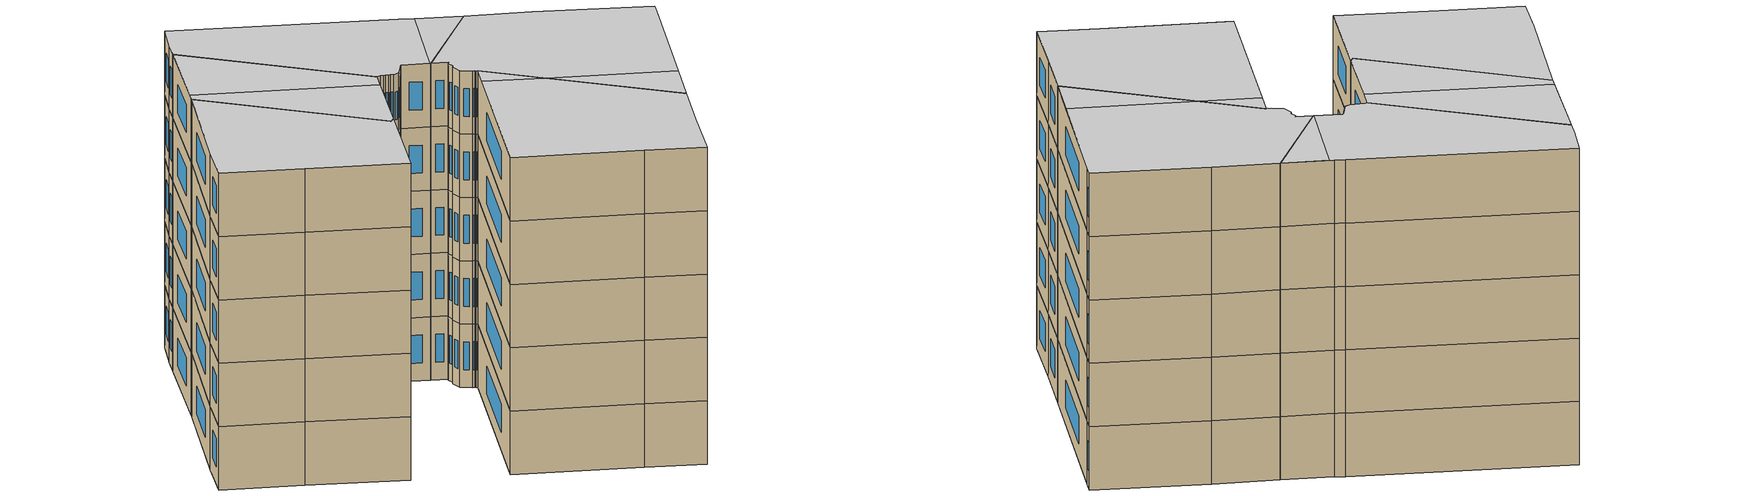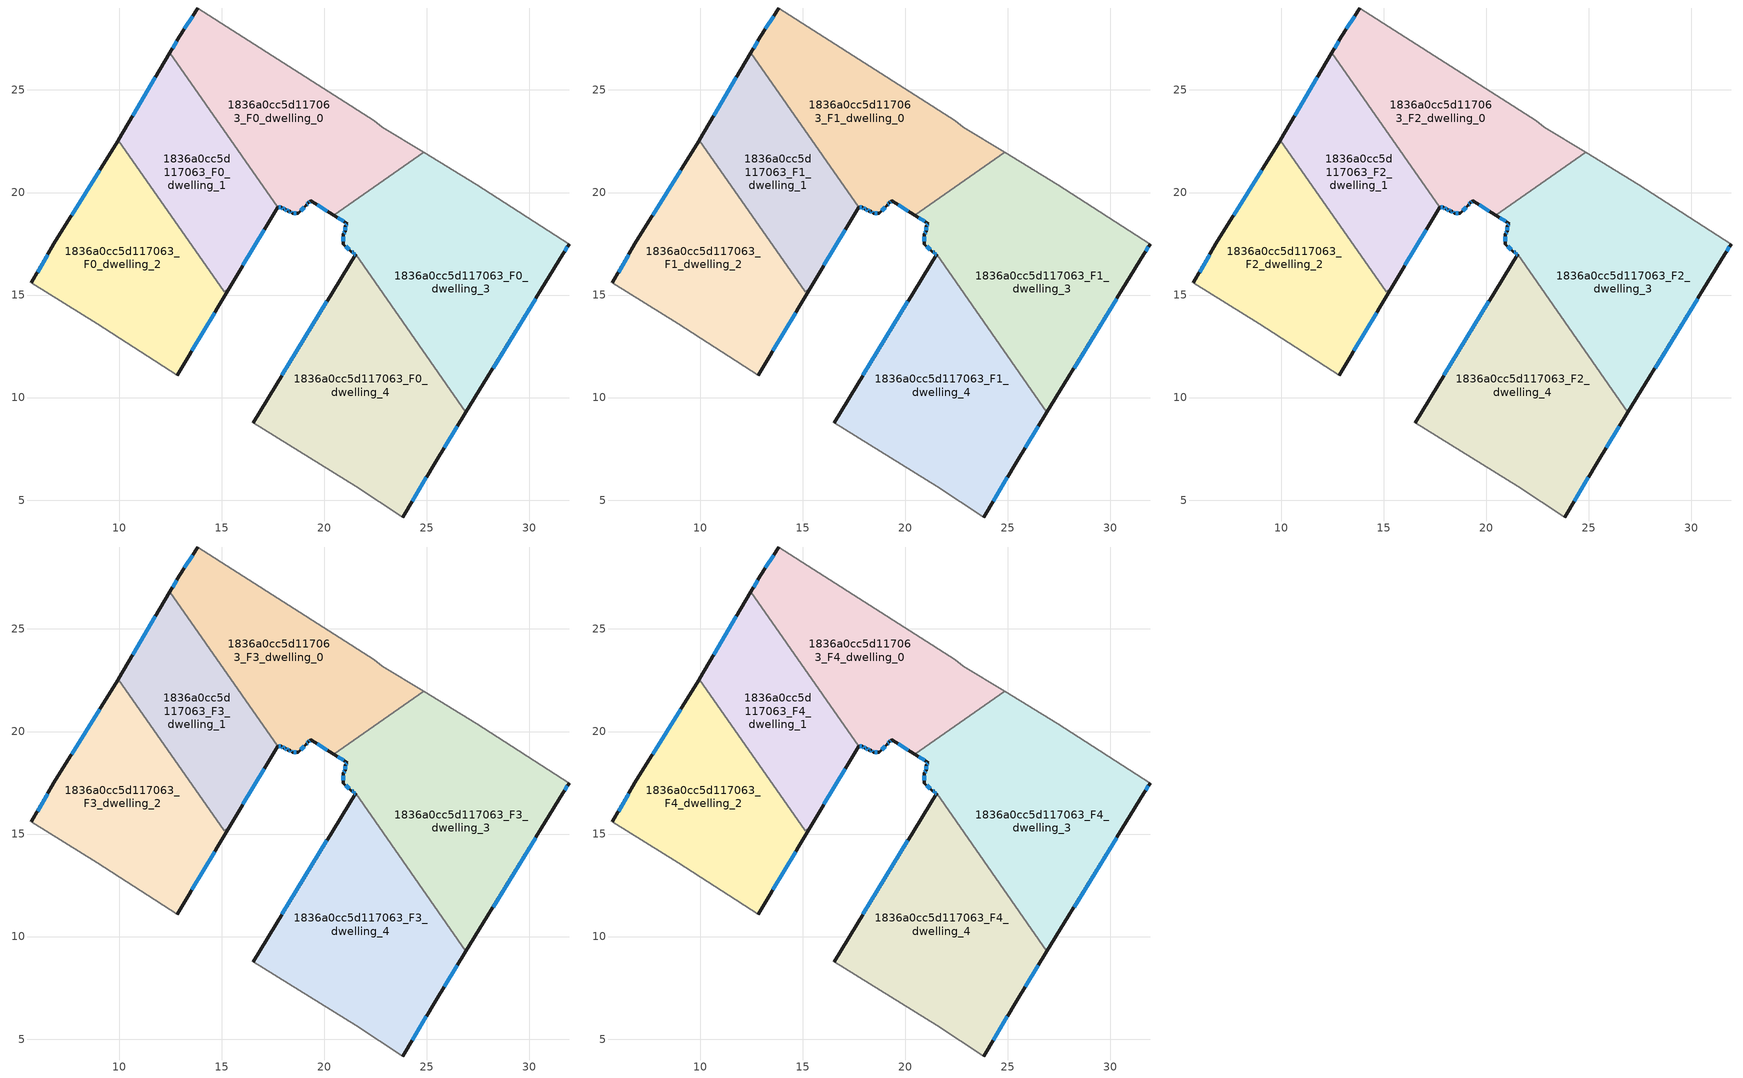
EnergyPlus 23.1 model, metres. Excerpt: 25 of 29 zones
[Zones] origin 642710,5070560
1836a0cc5d117063_F0_dwelling_0
 floor ground (EU_floor_Construction): 22.44,23.49 22.84,23.19 24.86,21.96 20.47,18.89 19.33,19.59 19.23,19.49 19.13,19.39 18.73,18.99 18.43,18.99 18.33,19.09 18.23,19.09 18.13,19.19 18.03,19.19 17.93,19.29 17.73,19.29 12.48,26.83 12.93,27.6 13.83,29 z0
 wall outside (EU_wall_Construction): 17.73,19.29 17.93,19.29 18.03,19.19 18.13,19.19 18.23,19.09 18.33,19.09 18.43,18.99 18.73,18.99 19.13,19.39 19.23,19.49 19.33,19.59 20.47,18.89 / 13.83,29 12.93,27.6 12.48,26.83 z0:3
 wall to 1836a0cc5d117063_F0_dwelling_1 (EU_wall_Construction): 12.48,26.83 17.73,19.29 z0:3
 wall adiabatic (EU_wall_Construction): 24.86,21.96 22.84,23.19 22.44,23.49 13.83,29 z0:3
 wall to 1836a0cc5d117063_F0_dwelling_3 (EU_wall_Construction): 20.47,18.89 24.86,21.96 z0:3
 window (EU_Window_Construction): 18.52,18.99 18.65,18.99 / 18.36,19.06 18.41,19.02 / 18.26,19.09 18.31,19.09 / 18.16,19.16 18.2,19.12 / 18.06,19.19 18.1,19.19 / 17.96,19.26 18,19.22 / 17.79,19.29 17.88,19.29 / 12.8,27.38 12.61,27.04 / 13.58,28.61 13.18,27.99 / 19.65,19.39 20.15,19.09 / 19.26,19.52 19.31,19.56 / 19.16,19.42 19.21,19.46 / 18.85,19.1 19.02,19.28 z0.84:2.16
1836a0cc5d117063_F0_dwelling_1
 floor ground (EU_floor_Construction): 12.48,26.83 17.73,19.29 15.37,15.33 15.12,15.16 9.97,22.56 z0
 wall outside (EU_wall_Construction): 12.48,26.83 9.97,22.56 / 15.37,15.33 17.73,19.29 z0:3
 wall to 1836a0cc5d117063_F0_dwelling_2 (EU_wall_Construction): 9.97,22.56 15.12,15.16 15.37,15.33 z0:3
 window (EU_Window_Construction): 11.77,25.63 10.67,23.75 / 16.03,16.44 17.07,18.18 z0.84:2.16
1836a0cc5d117063_F0_dwelling_2
 floor ground (EU_floor_Construction): 9.97,22.56 15.12,15.16 15.37,15.33 12.83,11.08 8.93,13.59 5.72,15.59 6.82,17.49 9.93,22.49 z0
 wall outside (EU_wall_Construction): 9.97,22.56 9.93,22.49 6.82,17.49 5.72,15.59 / 12.83,11.08 15.37,15.33 z0:3
 wall adiabatic (EU_wall_Construction): 5.72,15.59 8.93,13.59 12.83,11.08 z0:3
 window (EU_Window_Construction): 13.54,12.28 14.66,14.14 / 6.52,16.96 6.03,16.12 / 9.06,21.09 7.69,18.89 z0.84:2.16
1836a0cc5d117063_F0_dwelling_3
 floor ground (EU_floor_Construction): 31.94,17.48 31.64,16.98 26.91,9.28 21.54,16.99 21.44,16.99 21.44,17.09 21.33,17.09 20.94,17.49 20.94,17.99 21.04,18.09 21.04,18.39 21.14,18.49 20.47,18.89 24.86,21.96 27.44,20.39 z0
 wall outside (EU_wall_Construction): 20.47,18.89 21.14,18.49 21.04,18.39 21.04,18.09 20.94,17.99 20.94,17.49 21.33,17.09 21.44,17.09 21.44,16.99 21.54,16.99 / 26.91,9.28 31.64,16.98 31.94,17.48 z0:3
 wall adiabatic (EU_wall_Construction): 31.94,17.48 27.44,20.39 24.86,21.96 z0:3
 wall to 1836a0cc5d117063_F0_dwelling_4 (EU_wall_Construction): 21.54,16.99 26.91,9.28 z0:3
 window (EU_Window_Construction): 20.94,17.85 20.94,17.63 / 21.01,18.06 20.96,18.02 / 21.04,18.3 21.04,18.17 / 21.11,18.46 21.06,18.42 / 20.66,18.78 20.95,18.6 / 31.73,17.12 31.86,17.34 / 28.24,11.44 30.32,14.83 / 21.46,16.99 21.51,16.99 / 21.44,17.06 21.44,17.02 / 21.36,17.09 21.41,17.09 / 21.05,17.37 21.22,17.2 z0.84:2.16
1836a0cc5d117063_F0_dwelling_4
 floor ground (EU_floor_Construction): 21.54,16.99 26.91,9.28 25.44,6.88 23.83,4.18 21.53,5.68 16.53,8.78 z0
 wall outside (EU_wall_Construction): 21.54,16.99 16.53,8.78 / 23.83,4.18 25.44,6.88 26.91,9.28 z0:3
 wall adiabatic (EU_wall_Construction): 16.53,8.78 21.53,5.68 23.83,4.18 z0:3
 window (EU_Window_Construction): 20.13,14.69 17.93,11.08 / 25.85,7.55 26.5,8.61 / 24.28,4.93 24.99,6.12 z0.84:2.16
1836a0cc5d117063_F1_dwelling_0
 floor to 1836a0cc5d117063_F0_dwelling_0 (EU_floor_Construction): 22.44,23.49 22.84,23.19 24.86,21.96 20.47,18.89 19.33,19.59 19.23,19.49 19.13,19.39 18.73,18.99 18.43,18.99 18.33,19.09 18.23,19.09 18.13,19.19 18.03,19.19 17.93,19.29 17.73,19.29 12.48,26.83 12.93,27.6 13.83,29 z3
 wall outside (EU_wall_Construction): 17.73,19.29 17.93,19.29 18.03,19.19 18.13,19.19 18.23,19.09 18.33,19.09 18.43,18.99 18.73,18.99 19.13,19.39 19.23,19.49 19.33,19.59 20.47,18.89 / 13.83,29 12.93,27.6 12.48,26.83 z3:6
 wall to 1836a0cc5d117063_F1_dwelling_1 (EU_wall_Construction): 12.48,26.83 17.73,19.29 z3:6
 wall adiabatic (EU_wall_Construction): 24.86,21.96 22.84,23.19 22.44,23.49 13.83,29 z3:6
 wall to 1836a0cc5d117063_F1_dwelling_3 (EU_wall_Construction): 20.47,18.89 24.86,21.96 z3:6
 window (EU_Window_Construction): 18.52,18.99 18.65,18.99 / 18.36,19.06 18.41,19.02 / 18.26,19.09 18.31,19.09 / 18.16,19.16 18.2,19.12 / 18.06,19.19 18.1,19.19 / 17.96,19.26 18,19.22 / 17.79,19.29 17.88,19.29 / 12.8,27.38 12.61,27.04 / 13.58,28.61 13.18,27.99 / 19.65,19.39 20.15,19.09 / 19.26,19.52 19.31,19.56 / 19.16,19.42 19.21,19.46 / 18.85,19.1 19.02,19.28 z3.84:5.16
1836a0cc5d117063_F1_dwelling_1
 floor to 1836a0cc5d117063_F0_dwelling_1 (EU_floor_Construction): 12.48,26.83 17.73,19.29 15.37,15.33 15.12,15.16 9.97,22.56 z3
 wall outside (EU_wall_Construction): 12.48,26.83 9.97,22.56 / 15.37,15.33 17.73,19.29 z3:6
 wall to 1836a0cc5d117063_F1_dwelling_2 (EU_wall_Construction): 9.97,22.56 15.12,15.16 15.37,15.33 z3:6
 window (EU_Window_Construction): 11.77,25.63 10.67,23.75 / 16.03,16.44 17.07,18.18 z3.84:5.16
1836a0cc5d117063_F1_dwelling_2
 floor to 1836a0cc5d117063_F0_dwelling_2 (EU_floor_Construction): 9.97,22.56 15.12,15.16 15.37,15.33 12.83,11.08 8.93,13.59 5.72,15.59 6.82,17.49 9.93,22.49 z3
 wall outside (EU_wall_Construction): 9.97,22.56 9.93,22.49 6.82,17.49 5.72,15.59 / 12.83,11.08 15.37,15.33 z3:6
 wall adiabatic (EU_wall_Construction): 5.72,15.59 8.93,13.59 12.83,11.08 z3:6
 window (EU_Window_Construction): 13.54,12.28 14.66,14.14 / 6.52,16.96 6.03,16.12 / 9.06,21.09 7.69,18.89 z3.84:5.16
1836a0cc5d117063_F1_dwelling_3
 floor to 1836a0cc5d117063_F0_dwelling_3 (EU_floor_Construction): 31.94,17.48 31.64,16.98 26.91,9.28 21.54,16.99 21.44,16.99 21.44,17.09 21.33,17.09 20.94,17.49 20.94,17.99 21.04,18.09 21.04,18.39 21.14,18.49 20.47,18.89 24.86,21.96 27.44,20.39 z3
 wall outside (EU_wall_Construction): 20.47,18.89 21.14,18.49 21.04,18.39 21.04,18.09 20.94,17.99 20.94,17.49 21.33,17.09 21.44,17.09 21.44,16.99 21.54,16.99 / 26.91,9.28 31.64,16.98 31.94,17.48 z3:6
 wall adiabatic (EU_wall_Construction): 31.94,17.48 27.44,20.39 24.86,21.96 z3:6
 wall to 1836a0cc5d117063_F1_dwelling_4 (EU_wall_Construction): 21.54,16.99 26.91,9.28 z3:6
 window (EU_Window_Construction): 20.94,17.85 20.94,17.63 / 21.01,18.06 20.96,18.02 / 21.04,18.3 21.04,18.17 / 21.11,18.46 21.06,18.42 / 20.66,18.78 20.95,18.6 / 31.73,17.12 31.86,17.34 / 28.24,11.44 30.32,14.83 / 21.46,16.99 21.51,16.99 / 21.44,17.06 21.44,17.02 / 21.36,17.09 21.41,17.09 / 21.05,17.37 21.22,17.2 z3.84:5.16
1836a0cc5d117063_F1_dwelling_4
 floor to 1836a0cc5d117063_F0_dwelling_4 (EU_floor_Construction): 21.54,16.99 26.91,9.28 25.44,6.88 23.83,4.18 21.53,5.68 16.53,8.78 z3
 wall outside (EU_wall_Construction): 21.54,16.99 16.53,8.78 / 23.83,4.18 25.44,6.88 26.91,9.28 z3:6
 wall adiabatic (EU_wall_Construction): 16.53,8.78 21.53,5.68 23.83,4.18 z3:6
 window (EU_Window_Construction): 20.13,14.69 17.93,11.08 / 25.85,7.55 26.5,8.61 / 24.28,4.93 24.99,6.12 z3.84:5.16
1836a0cc5d117063_F2_dwelling_0
 floor to 1836a0cc5d117063_F1_dwelling_0 (EU_floor_Construction): 22.44,23.49 22.84,23.19 24.86,21.96 20.47,18.89 19.33,19.59 19.23,19.49 19.13,19.39 18.73,18.99 18.43,18.99 18.33,19.09 18.23,19.09 18.13,19.19 18.03,19.19 17.93,19.29 17.73,19.29 12.48,26.83 12.93,27.6 13.83,29 z6
 wall outside (EU_wall_Construction): 17.73,19.29 17.93,19.29 18.03,19.19 18.13,19.19 18.23,19.09 18.33,19.09 18.43,18.99 18.73,18.99 19.13,19.39 19.23,19.49 19.33,19.59 20.47,18.89 / 13.83,29 12.93,27.6 12.48,26.83 z6:9
 wall to 1836a0cc5d117063_F2_dwelling_1 (EU_wall_Construction): 12.48,26.83 17.73,19.29 z6:9
 wall adiabatic (EU_wall_Construction): 24.86,21.96 22.84,23.19 22.44,23.49 13.83,29 z6:9
 wall to 1836a0cc5d117063_F2_dwelling_3 (EU_wall_Construction): 20.47,18.89 24.86,21.96 z6:9
 window (EU_Window_Construction): 18.52,18.99 18.65,18.99 / 18.36,19.06 18.41,19.02 / 18.26,19.09 18.31,19.09 / 18.16,19.16 18.2,19.12 / 18.06,19.19 18.1,19.19 / 17.96,19.26 18,19.22 / 17.79,19.29 17.88,19.29 / 12.8,27.38 12.61,27.04 / 13.58,28.61 13.18,27.99 / 19.65,19.39 20.15,19.09 / 19.26,19.52 19.31,19.56 / 19.16,19.42 19.21,19.46 / 18.85,19.1 19.02,19.28 z6.84:8.16
1836a0cc5d117063_F2_dwelling_1
 floor to 1836a0cc5d117063_F1_dwelling_1 (EU_floor_Construction): 12.48,26.83 17.73,19.29 15.37,15.33 15.12,15.16 9.97,22.56 z6
 wall outside (EU_wall_Construction): 12.48,26.83 9.97,22.56 / 15.37,15.33 17.73,19.29 z6:9
 wall to 1836a0cc5d117063_F2_dwelling_2 (EU_wall_Construction): 9.97,22.56 15.12,15.16 15.37,15.33 z6:9
 window (EU_Window_Construction): 11.77,25.63 10.67,23.75 / 16.03,16.44 17.07,18.18 z6.84:8.16
1836a0cc5d117063_F2_dwelling_2
 floor to 1836a0cc5d117063_F1_dwelling_2 (EU_floor_Construction): 9.97,22.56 15.12,15.16 15.37,15.33 12.83,11.08 8.93,13.59 5.72,15.59 6.82,17.49 9.93,22.49 z6
 wall outside (EU_wall_Construction): 9.97,22.56 9.93,22.49 6.82,17.49 5.72,15.59 / 12.83,11.08 15.37,15.33 z6:9
 wall adiabatic (EU_wall_Construction): 5.72,15.59 8.93,13.59 12.83,11.08 z6:9
 window (EU_Window_Construction): 13.54,12.28 14.66,14.14 / 6.52,16.96 6.03,16.12 / 9.06,21.09 7.69,18.89 z6.84:8.16
1836a0cc5d117063_F2_dwelling_3
 floor to 1836a0cc5d117063_F1_dwelling_3 (EU_floor_Construction): 31.94,17.48 31.64,16.98 26.91,9.28 21.54,16.99 21.44,16.99 21.44,17.09 21.33,17.09 20.94,17.49 20.94,17.99 21.04,18.09 21.04,18.39 21.14,18.49 20.47,18.89 24.86,21.96 27.44,20.39 z6
 wall outside (EU_wall_Construction): 20.47,18.89 21.14,18.49 21.04,18.39 21.04,18.09 20.94,17.99 20.94,17.49 21.33,17.09 21.44,17.09 21.44,16.99 21.54,16.99 / 26.91,9.28 31.64,16.98 31.94,17.48 z6:9
 wall adiabatic (EU_wall_Construction): 31.94,17.48 27.44,20.39 24.86,21.96 z6:9
 wall to 1836a0cc5d117063_F2_dwelling_4 (EU_wall_Construction): 21.54,16.99 26.91,9.28 z6:9
 window (EU_Window_Construction): 20.94,17.85 20.94,17.63 / 21.01,18.06 20.96,18.02 / 21.04,18.3 21.04,18.17 / 21.11,18.46 21.06,18.42 / 20.66,18.78 20.95,18.6 / 31.73,17.12 31.86,17.34 / 28.24,11.44 30.32,14.83 / 21.46,16.99 21.51,16.99 / 21.44,17.06 21.44,17.02 / 21.36,17.09 21.41,17.09 / 21.05,17.37 21.22,17.2 z6.84:8.16
1836a0cc5d117063_F2_dwelling_4
 floor to 1836a0cc5d117063_F1_dwelling_4 (EU_floor_Construction): 21.54,16.99 26.91,9.28 25.44,6.88 23.83,4.18 21.53,5.68 16.53,8.78 z6
 wall outside (EU_wall_Construction): 21.54,16.99 16.53,8.78 / 23.83,4.18 25.44,6.88 26.91,9.28 z6:9
 wall adiabatic (EU_wall_Construction): 16.53,8.78 21.53,5.68 23.83,4.18 z6:9
 window (EU_Window_Construction): 20.13,14.69 17.93,11.08 / 25.85,7.55 26.5,8.61 / 24.28,4.93 24.99,6.12 z6.84:8.16
1836a0cc5d117063_F3_dwelling_0
 floor to 1836a0cc5d117063_F2_dwelling_0 (EU_floor_Construction): 22.44,23.49 22.84,23.19 24.86,21.96 20.47,18.89 19.33,19.59 19.23,19.49 19.13,19.39 18.73,18.99 18.43,18.99 18.33,19.09 18.23,19.09 18.13,19.19 18.03,19.19 17.93,19.29 17.73,19.29 12.48,26.83 12.93,27.6 13.83,29 z9
 wall outside (EU_wall_Construction): 17.73,19.29 17.93,19.29 18.03,19.19 18.13,19.19 18.23,19.09 18.33,19.09 18.43,18.99 18.73,18.99 19.13,19.39 19.23,19.49 19.33,19.59 20.47,18.89 / 13.83,29 12.93,27.6 12.48,26.83 z9:12
 wall to 1836a0cc5d117063_F3_dwelling_1 (EU_wall_Construction): 12.48,26.83 17.73,19.29 z9:12
 wall adiabatic (EU_wall_Construction): 24.86,21.96 22.84,23.19 22.44,23.49 13.83,29 z9:12
 wall to 1836a0cc5d117063_F3_dwelling_3 (EU_wall_Construction): 20.47,18.89 24.86,21.96 z9:12
 window (EU_Window_Construction): 18.52,18.99 18.65,18.99 / 18.36,19.06 18.41,19.02 / 18.26,19.09 18.31,19.09 / 18.16,19.16 18.2,19.12 / 18.06,19.19 18.1,19.19 / 17.96,19.26 18,19.22 / 17.79,19.29 17.88,19.29 / 12.8,27.38 12.61,27.04 / 13.58,28.61 13.18,27.99 / 19.65,19.39 20.15,19.09 / 19.26,19.52 19.31,19.56 / 19.16,19.42 19.21,19.46 / 18.85,19.1 19.02,19.28 z9.84:11.16
1836a0cc5d117063_F3_dwelling_1
 floor to 1836a0cc5d117063_F2_dwelling_1 (EU_floor_Construction): 12.48,26.83 17.73,19.29 15.37,15.33 15.12,15.16 9.97,22.56 z9
 wall outside (EU_wall_Construction): 12.48,26.83 9.97,22.56 / 15.37,15.33 17.73,19.29 z9:12
 wall to 1836a0cc5d117063_F3_dwelling_2 (EU_wall_Construction): 9.97,22.56 15.12,15.16 15.37,15.33 z9:12
 window (EU_Window_Construction): 11.77,25.63 10.67,23.75 / 16.03,16.44 17.07,18.18 z9.84:11.16
1836a0cc5d117063_F3_dwelling_2
 floor to 1836a0cc5d117063_F2_dwelling_2 (EU_floor_Construction): 9.97,22.56 15.12,15.16 15.37,15.33 12.83,11.08 8.93,13.59 5.72,15.59 6.82,17.49 9.93,22.49 z9
 wall outside (EU_wall_Construction): 9.97,22.56 9.93,22.49 6.82,17.49 5.72,15.59 / 12.83,11.08 15.37,15.33 z9:12
 wall adiabatic (EU_wall_Construction): 5.72,15.59 8.93,13.59 12.83,11.08 z9:12
 window (EU_Window_Construction): 13.54,12.28 14.66,14.14 / 6.52,16.96 6.03,16.12 / 9.06,21.09 7.69,18.89 z9.84:11.16
1836a0cc5d117063_F3_dwelling_3
 floor to 1836a0cc5d117063_F2_dwelling_3 (EU_floor_Construction): 31.94,17.48 31.64,16.98 26.91,9.28 21.54,16.99 21.44,16.99 21.44,17.09 21.33,17.09 20.94,17.49 20.94,17.99 21.04,18.09 21.04,18.39 21.14,18.49 20.47,18.89 24.86,21.96 27.44,20.39 z9
 wall outside (EU_wall_Construction): 20.47,18.89 21.14,18.49 21.04,18.39 21.04,18.09 20.94,17.99 20.94,17.49 21.33,17.09 21.44,17.09 21.44,16.99 21.54,16.99 / 26.91,9.28 31.64,16.98 31.94,17.48 z9:12
 wall adiabatic (EU_wall_Construction): 31.94,17.48 27.44,20.39 24.86,21.96 z9:12
 wall to 1836a0cc5d117063_F3_dwelling_4 (EU_wall_Construction): 21.54,16.99 26.91,9.28 z9:12
 window (EU_Window_Construction): 20.94,17.85 20.94,17.63 / 21.01,18.06 20.96,18.02 / 21.04,18.3 21.04,18.17 / 21.11,18.46 21.06,18.42 / 20.66,18.78 20.95,18.6 / 31.73,17.12 31.86,17.34 / 28.24,11.44 30.32,14.83 / 21.46,16.99 21.51,16.99 / 21.44,17.06 21.44,17.02 / 21.36,17.09 21.41,17.09 / 21.05,17.37 21.22,17.2 z9.84:11.16
1836a0cc5d117063_F3_dwelling_4
 floor to 1836a0cc5d117063_F2_dwelling_4 (EU_floor_Construction): 21.54,16.99 26.91,9.28 25.44,6.88 23.83,4.18 21.53,5.68 16.53,8.78 z9
 wall outside (EU_wall_Construction): 21.54,16.99 16.53,8.78 / 23.83,4.18 25.44,6.88 26.91,9.28 z9:12
 wall adiabatic (EU_wall_Construction): 16.53,8.78 21.53,5.68 23.83,4.18 z9:12
 window (EU_Window_Construction): 20.13,14.69 17.93,11.08 / 25.85,7.55 26.5,8.61 / 24.28,4.93 24.99,6.12 z9.84:11.16
1836a0cc5d117063_F4_dwelling_0
 floor to 1836a0cc5d117063_F3_dwelling_0 (EU_floor_Construction): 22.44,23.49 22.84,23.19 24.86,21.96 20.47,18.89 19.33,19.59 19.23,19.49 19.13,19.39 18.73,18.99 18.43,18.99 18.33,19.09 18.23,19.09 18.13,19.19 18.03,19.19 17.93,19.29 17.73,19.29 12.48,26.83 12.93,27.6 13.83,29 z12
 wall outside (EU_wall_Construction): 17.73,19.29 17.93,19.29 18.03,19.19 18.13,19.19 18.23,19.09 18.33,19.09 18.43,18.99 18.73,18.99 19.13,19.39 19.23,19.49 19.33,19.59 20.47,18.89 / 13.83,29 12.93,27.6 12.48,26.83 z12:15
 wall to 1836a0cc5d117063_F4_dwelling_1 (EU_wall_Construction): 12.48,26.83 17.73,19.29 z12:15
 wall adiabatic (EU_wall_Construction): 24.86,21.96 22.84,23.19 22.44,23.49 13.83,29 z12:15
 wall to 1836a0cc5d117063_F4_dwelling_3 (EU_wall_Construction): 20.47,18.89 24.86,21.96 z12:15
 window (EU_Window_Construction): 18.52,18.99 18.65,18.99 / 18.36,19.06 18.41,19.02 / 18.26,19.09 18.31,19.09 / 18.16,19.16 18.2,19.12 / 18.06,19.19 18.1,19.19 / 17.96,19.26 18,19.22 / 17.79,19.29 17.88,19.29 / 12.8,27.38 12.61,27.04 / 13.58,28.61 13.18,27.99 / 19.65,19.39 20.15,19.09 / 19.26,19.52 19.31,19.56 / 19.16,19.42 19.21,19.46 / 18.85,19.1 19.02,19.28 z12.84:14.16
 ceiling to 1836a0cc5d117063_F5_dwelling_0 (EU_floor_Construction): 20.42,18.93 23.02,23.08 22.84,23.19 22.44,23.49 13.83,29 12.93,27.6 12.48,26.83 17.73,19.29 17.93,19.29 18.03,19.19 18.13,19.19 18.23,19.09 18.33,19.09 18.43,18.99 18.73,18.99 19.13,19.39 19.23,19.49 19.33,19.59 z15
 ceiling to 1836a0cc5d117063_F5_dwelling_2 (EU_floor_Construction): 24.86,21.96 23.02,23.08 20.42,18.93 20.47,18.89 z15
1836a0cc5d117063_F4_dwelling_1
 floor to 1836a0cc5d117063_F3_dwelling_1 (EU_floor_Construction): 12.48,26.83 17.73,19.29 15.37,15.33 15.12,15.16 9.97,22.56 z12
 wall outside (EU_wall_Construction): 12.48,26.83 9.97,22.56 / 15.37,15.33 17.73,19.29 z12:15
 wall to 1836a0cc5d117063_F4_dwelling_2 (EU_wall_Construction): 9.97,22.56 15.12,15.16 15.37,15.33 z12:15
 window (EU_Window_Construction): 11.77,25.63 10.67,23.75 / 16.03,16.44 17.07,18.18 z12.84:14.16
 ceiling to 1836a0cc5d117063_F5_dwelling_0 (EU_floor_Construction): 17.27,18.51 17.73,19.29 12.48,26.83 10.2,22.95 z15
 ceiling to 1836a0cc5d117063_F5_dwelling_1 (EU_floor_Construction): 15.37,15.33 17.27,18.51 10.2,22.95 9.97,22.56 15.12,15.16 z15
1836a0cc5d117063_F4_dwelling_2
 floor to 1836a0cc5d117063_F3_dwelling_2 (EU_floor_Construction): 9.97,22.56 15.12,15.16 15.37,15.33 12.83,11.08 8.93,13.59 5.72,15.59 6.82,17.49 9.93,22.49 z12
 wall outside (EU_wall_Construction): 9.97,22.56 9.93,22.49 6.82,17.49 5.72,15.59 / 12.83,11.08 15.37,15.33 z12:15
 wall adiabatic (EU_wall_Construction): 5.72,15.59 8.93,13.59 12.83,11.08 z12:15
 window (EU_Window_Construction): 13.54,12.28 14.66,14.14 / 6.52,16.96 6.03,16.12 / 9.06,21.09 7.69,18.89 z12.84:14.16
 ceiling to 1836a0cc5d117063_F5_dwelling_1 (EU_floor_Construction): 12.83,11.08 15.37,15.33 15.12,15.16 9.97,22.56 9.93,22.49 6.82,17.49 5.72,15.59 8.93,13.59 z15
1836a0cc5d117063_F4_dwelling_3
 floor to 1836a0cc5d117063_F3_dwelling_3 (EU_floor_Construction): 31.94,17.48 31.64,16.98 26.91,9.28 21.54,16.99 21.44,16.99 21.44,17.09 21.33,17.09 20.94,17.49 20.94,17.99 21.04,18.09 21.04,18.39 21.14,18.49 20.47,18.89 24.86,21.96 27.44,20.39 z12
 wall outside (EU_wall_Construction): 20.47,18.89 21.14,18.49 21.04,18.39 21.04,18.09 20.94,17.99 20.94,17.49 21.33,17.09 21.44,17.09 21.44,16.99 21.54,16.99 / 26.91,9.28 31.64,16.98 31.94,17.48 z12:15
 wall adiabatic (EU_wall_Construction): 31.94,17.48 27.44,20.39 24.86,21.96 z12:15
 wall to 1836a0cc5d117063_F4_dwelling_4 (EU_wall_Construction): 21.54,16.99 26.91,9.28 z12:15
 window (EU_Window_Construction): 20.94,17.85 20.94,17.63 / 21.01,18.06 20.96,18.02 / 21.04,18.3 21.04,18.17 / 21.11,18.46 21.06,18.42 / 20.66,18.78 20.95,18.6 / 31.73,17.12 31.86,17.34 / 28.24,11.44 30.32,14.83 / 21.46,16.99 21.51,16.99 / 21.44,17.06 21.44,17.02 / 21.36,17.09 21.41,17.09 / 21.05,17.37 21.22,17.2 z12.84:14.16
 ceiling to 1836a0cc5d117063_F5_dwelling_2 (EU_floor_Construction): 28.21,11.4 31.64,16.98 31.94,17.48 27.44,20.39 24.86,21.96 20.47,18.89 21.14,18.49 21.04,18.39 21.04,18.09 20.94,17.99 20.94,17.49 21.33,17.09 21.44,17.09 21.44,16.99 21.54,16.99 23.27,14.49 z15
 ceiling to 1836a0cc5d117063_F5_dwelling_3 (EU_floor_Construction): 26.91,9.28 28.21,11.4 23.27,14.49 z15
1836a0cc5d117063_F4_dwelling_4
 floor to 1836a0cc5d117063_F3_dwelling_4 (EU_floor_Construction): 21.54,16.99 26.91,9.28 25.44,6.88 23.83,4.18 21.53,5.68 16.53,8.78 z12
 wall outside (EU_wall_Construction): 21.54,16.99 16.53,8.78 / 23.83,4.18 25.44,6.88 26.91,9.28 z12:15
 wall adiabatic (EU_wall_Construction): 16.53,8.78 21.53,5.68 23.83,4.18 z12:15
 window (EU_Window_Construction): 20.13,14.69 17.93,11.08 / 25.85,7.55 26.5,8.61 / 24.28,4.93 24.99,6.12 z12.84:14.16
 ceiling to 1836a0cc5d117063_F5_dwelling_3 (EU_floor_Construction): 23.83,4.18 25.44,6.88 26.91,9.28 23.27,14.49 20.92,15.97 16.53,8.78 21.53,5.68 z15
 ceiling to 1836a0cc5d117063_F5_dwelling_2 (EU_floor_Construction): 23.27,14.49 21.54,16.99 20.92,15.97 z15
[Building]
EU S2 Campaign: North Axis=0; Terrain=City; Solar Distribution=FullExterior
[Site:Location]
Lyon-Bron: Latitude=45.75; Longitude=5; Time Zone=1; Elevation=198
[SizingPeriod:WeatherFileDays]
AnnualSizingPeriod: Begin Month=1; Begin Day of Month=1; End Month=12; End Day of Month=31; Day of Week for Start Day=Monday; Use Weather File Daylight Saving Period=No; Use Weather File Rain and Snow Indicators=No
[MATERIAL]
EU_InternalMass_Material: Roughness=MediumRough; Thickness=0.1; Conductivity=1; Density=1800; Specific Heat=900; Thermal Absorptance=0.9; Solar Absorptance=0.7; Visible Absorptance=0.7
[MATERIAL:NOMASS] Roughness=MediumRough; Thermal Absorptance=0.9; Solar Absorptance=0.7; Visible Absorptance=0.7
Name | Thermal Resistance
EU_wall_NoMass | 0.776494
EU_floor_NoMass | 0.421597
[WINDOWMATERIAL:SIMPLEGLAZINGSYSTEM]
EU_Window_SimpleGlazing: UFactor=4.24961; Solar Heat Gain Coefficient=0.83; Visible Transmittance=0.83
[CONSTRUCTION]
EU_wall_Construction: EU_wall_NoMass
EU_floor_Construction: EU_floor_NoMass
EU_InternalMass_Construction: EU_InternalMass_Material
EU_Window_Construction: EU_Window_SimpleGlazing
[ZONE] Type=1; Multiplier=1; Ceiling Height=autocalculate; Floor Area=autocalculate; Part of Total Floor Area=Yes
Name | Volume
1836a0cc5d117063_F0_dwelling_0; 1836a0cc5d117063_F1_dwelling_0; 1836a0cc5d117063_F2_dwelling_0; 1836a0cc5d117063_F3_dwelling_0; 1836a0cc5d117063_F4_dwelling_0 | 165.787
1836a0cc5d117063_F0_dwelling_1; 1836a0cc5d117063_F1_dwelling_1; 1836a0cc5d117063_F2_dwelling_1; 1836a0cc5d117063_F3_dwelling_1; 1836a0cc5d117063_F4_dwelling_1 | 123.768
1836a0cc5d117063_F0_dwelling_2; 1836a0cc5d117063_F1_dwelling_2; 1836a0cc5d117063_F2_dwelling_2; 1836a0cc5d117063_F3_dwelling_2; 1836a0cc5d117063_F4_dwelling_2 | 161.102
1836a0cc5d117063_F0_dwelling_3; 1836a0cc5d117063_F1_dwelling_3; 1836a0cc5d117063_F2_dwelling_3; 1836a0cc5d117063_F3_dwelling_3; 1836a0cc5d117063_F4_dwelling_3 | 217.607
1836a0cc5d117063_F0_dwelling_4; 1836a0cc5d117063_F1_dwelling_4; 1836a0cc5d117063_F2_dwelling_4; 1836a0cc5d117063_F3_dwelling_4; 1836a0cc5d117063_F4_dwelling_4 | 200.398
[INTERNALMASS] Construction=EU_InternalMass_Construction
Name | Zone or ZoneList | Surface Area
1836a0cc5d117063_F0_dwelling_0_EU_InternalMass | 1836a0cc5d117063_F0_dwelling_0 | 55.262
1836a0cc5d117063_F0_dwelling_1_EU_InternalMass | 1836a0cc5d117063_F0_dwelling_1 | 41.256
1836a0cc5d117063_F0_dwelling_2_EU_InternalMass | 1836a0cc5d117063_F0_dwelling_2 | 53.7007
1836a0cc5d117063_F0_dwelling_3_EU_InternalMass | 1836a0cc5d117063_F0_dwelling_3 | 72.5356
1836a0cc5d117063_F0_dwelling_4_EU_InternalMass | 1836a0cc5d117063_F0_dwelling_4 | 66.7993
1836a0cc5d117063_F1_dwelling_0_EU_InternalMass | 1836a0cc5d117063_F1_dwelling_0 | 55.262
1836a0cc5d117063_F1_dwelling_1_EU_InternalMass | 1836a0cc5d117063_F1_dwelling_1 | 41.256
1836a0cc5d117063_F1_dwelling_2_EU_InternalMass | 1836a0cc5d117063_F1_dwelling_2 | 53.7007
1836a0cc5d117063_F1_dwelling_3_EU_InternalMass | 1836a0cc5d117063_F1_dwelling_3 | 72.5356
1836a0cc5d117063_F1_dwelling_4_EU_InternalMass | 1836a0cc5d117063_F1_dwelling_4 | 66.7993
1836a0cc5d117063_F2_dwelling_0_EU_InternalMass | 1836a0cc5d117063_F2_dwelling_0 | 55.262
1836a0cc5d117063_F2_dwelling_1_EU_InternalMass | 1836a0cc5d117063_F2_dwelling_1 | 41.256
1836a0cc5d117063_F2_dwelling_2_EU_InternalMass | 1836a0cc5d117063_F2_dwelling_2 | 53.7007
1836a0cc5d117063_F2_dwelling_3_EU_InternalMass | 1836a0cc5d117063_F2_dwelling_3 | 72.5356
1836a0cc5d117063_F2_dwelling_4_EU_InternalMass | 1836a0cc5d117063_F2_dwelling_4 | 66.7993
1836a0cc5d117063_F3_dwelling_0_EU_InternalMass | 1836a0cc5d117063_F3_dwelling_0 | 55.262
1836a0cc5d117063_F3_dwelling_1_EU_InternalMass | 1836a0cc5d117063_F3_dwelling_1 | 41.256
1836a0cc5d117063_F3_dwelling_2_EU_InternalMass | 1836a0cc5d117063_F3_dwelling_2 | 53.7007
1836a0cc5d117063_F3_dwelling_3_EU_InternalMass | 1836a0cc5d117063_F3_dwelling_3 | 72.5356
1836a0cc5d117063_F3_dwelling_4_EU_InternalMass | 1836a0cc5d117063_F3_dwelling_4 | 66.7993
1836a0cc5d117063_F4_dwelling_0_EU_InternalMass | 1836a0cc5d117063_F4_dwelling_0 | 55.262
1836a0cc5d117063_F4_dwelling_1_EU_InternalMass | 1836a0cc5d117063_F4_dwelling_1 | 41.256
1836a0cc5d117063_F4_dwelling_2_EU_InternalMass | 1836a0cc5d117063_F4_dwelling_2 | 53.7007
1836a0cc5d117063_F4_dwelling_3_EU_InternalMass | 1836a0cc5d117063_F4_dwelling_3 | 72.5356
1836a0cc5d117063_F4_dwelling_4_EU_InternalMass | 1836a0cc5d117063_F4_dwelling_4 | 66.7993
[OTHEREQUIPMENT] Fuel Type=Electricity; Design Level Calculation Method=Watts/Area; Power per Zone Floor Area=1; Fraction Latent=0; Fraction Radiant=0; Fraction Lost=0; Carbon Dioxide Generation Rate=0; EndUse Subcategory=EU_Step8_InternalGains
Name | Zone or ZoneList or Space or SpaceList | Schedule
EU_Step8_InternalGain_1836a0cc5d117063_F0_dwelling_0_f000 | 1836a0cc5d117063_F0_dwelling_0 | EU_Step8_GainSchedule_1836a0cc5d117063_F0_dwelling_0_f000
EU_Step8_InternalGain_1836a0cc5d117063_F0_dwelling_1_f000 | 1836a0cc5d117063_F0_dwelling_1 | EU_Step8_GainSchedule_1836a0cc5d117063_F0_dwelling_1_f000
EU_Step8_InternalGain_1836a0cc5d117063_F0_dwelling_2_f000 | 1836a0cc5d117063_F0_dwelling_2 | EU_Step8_GainSchedule_1836a0cc5d117063_F0_dwelling_2_f000
EU_Step8_InternalGain_1836a0cc5d117063_F0_dwelling_3_f000 | 1836a0cc5d117063_F0_dwelling_3 | EU_Step8_GainSchedule_1836a0cc5d117063_F0_dwelling_3_f000
EU_Step8_InternalGain_1836a0cc5d117063_F0_dwelling_4_f000 | 1836a0cc5d117063_F0_dwelling_4 | EU_Step8_GainSchedule_1836a0cc5d117063_F0_dwelling_4_f000
EU_Step8_InternalGain_1836a0cc5d117063_F1_dwelling_0_f000 | 1836a0cc5d117063_F1_dwelling_0 | EU_Step8_GainSchedule_1836a0cc5d117063_F1_dwelling_0_f000
EU_Step8_InternalGain_1836a0cc5d117063_F1_dwelling_1_f000 | 1836a0cc5d117063_F1_dwelling_1 | EU_Step8_GainSchedule_1836a0cc5d117063_F1_dwelling_1_f000
EU_Step8_InternalGain_1836a0cc5d117063_F1_dwelling_2_f000 | 1836a0cc5d117063_F1_dwelling_2 | EU_Step8_GainSchedule_1836a0cc5d117063_F1_dwelling_2_f000
EU_Step8_InternalGain_1836a0cc5d117063_F1_dwelling_3_f000 | 1836a0cc5d117063_F1_dwelling_3 | EU_Step8_GainSchedule_1836a0cc5d117063_F1_dwelling_3_f000
EU_Step8_InternalGain_1836a0cc5d117063_F1_dwelling_4_f000 | 1836a0cc5d117063_F1_dwelling_4 | EU_Step8_GainSchedule_1836a0cc5d117063_F1_dwelling_4_f000
EU_Step8_InternalGain_1836a0cc5d117063_F2_dwelling_0_f000 | 1836a0cc5d117063_F2_dwelling_0 | EU_Step8_GainSchedule_1836a0cc5d117063_F2_dwelling_0_f000
EU_Step8_InternalGain_1836a0cc5d117063_F2_dwelling_1_f000 | 1836a0cc5d117063_F2_dwelling_1 | EU_Step8_GainSchedule_1836a0cc5d117063_F2_dwelling_1_f000
EU_Step8_InternalGain_1836a0cc5d117063_F2_dwelling_2_f000 | 1836a0cc5d117063_F2_dwelling_2 | EU_Step8_GainSchedule_1836a0cc5d117063_F2_dwelling_2_f000
EU_Step8_InternalGain_1836a0cc5d117063_F2_dwelling_3_f000 | 1836a0cc5d117063_F2_dwelling_3 | EU_Step8_GainSchedule_1836a0cc5d117063_F2_dwelling_3_f000
EU_Step8_InternalGain_1836a0cc5d117063_F2_dwelling_4_f000 | 1836a0cc5d117063_F2_dwelling_4 | EU_Step8_GainSchedule_1836a0cc5d117063_F2_dwelling_4_f000
EU_Step8_InternalGain_1836a0cc5d117063_F3_dwelling_0_f000 | 1836a0cc5d117063_F3_dwelling_0 | EU_Step8_GainSchedule_1836a0cc5d117063_F3_dwelling_0_f000
EU_Step8_InternalGain_1836a0cc5d117063_F3_dwelling_1_f000 | 1836a0cc5d117063_F3_dwelling_1 | EU_Step8_GainSchedule_1836a0cc5d117063_F3_dwelling_1_f000
EU_Step8_InternalGain_1836a0cc5d117063_F3_dwelling_2_f000 | 1836a0cc5d117063_F3_dwelling_2 | EU_Step8_GainSchedule_1836a0cc5d117063_F3_dwelling_2_f000
EU_Step8_InternalGain_1836a0cc5d117063_F3_dwelling_3_f000 | 1836a0cc5d117063_F3_dwelling_3 | EU_Step8_GainSchedule_1836a0cc5d117063_F3_dwelling_3_f000
EU_Step8_InternalGain_1836a0cc5d117063_F3_dwelling_4_f000 | 1836a0cc5d117063_F3_dwelling_4 | EU_Step8_GainSchedule_1836a0cc5d117063_F3_dwelling_4_f000
EU_Step8_InternalGain_1836a0cc5d117063_F4_dwelling_0_f000 | 1836a0cc5d117063_F4_dwelling_0 | EU_Step8_GainSchedule_1836a0cc5d117063_F4_dwelling_0_f000
EU_Step8_InternalGain_1836a0cc5d117063_F4_dwelling_1_f000 | 1836a0cc5d117063_F4_dwelling_1 | EU_Step8_GainSchedule_1836a0cc5d117063_F4_dwelling_1_f000
EU_Step8_InternalGain_1836a0cc5d117063_F4_dwelling_2_f000 | 1836a0cc5d117063_F4_dwelling_2 | EU_Step8_GainSchedule_1836a0cc5d117063_F4_dwelling_2_f000
EU_Step8_InternalGain_1836a0cc5d117063_F4_dwelling_3_f000 | 1836a0cc5d117063_F4_dwelling_3 | EU_Step8_GainSchedule_1836a0cc5d117063_F4_dwelling_3_f000
EU_Step8_InternalGain_1836a0cc5d117063_F4_dwelling_4_f000 | 1836a0cc5d117063_F4_dwelling_4 | EU_Step8_GainSchedule_1836a0cc5d117063_F4_dwelling_4_f000
[ZONEVENTILATION:DESIGNFLOWRATE] Schedule=EU_AlwaysOn; Design Flow Rate Calculation Method=AirChanges/Hour; Air Changes per Hour=0.693814; Ventilation Type=Natural; Fan Pressure Rise=0; Fan Total Efficiency=1; Constant Term Coefficient=1; Temperature Term Coefficient=0; Velocity Term Coefficient=0; Velocity Squared Term Coefficient=0; Minimum Indoor Temperature=-100; Maximum Indoor Temperature=100; Delta Temperature=-100; Minimum Outdoor Temperature=-100; Maximum Outdoor Temperature=100; Maximum Wind Speed=40
Name | Zone or ZoneList or Space or SpaceList
EU_ConstantAir_1836a0cc5d117063_F0_dwelling_0 | 1836a0cc5d117063_F0_dwelling_0
EU_ConstantAir_1836a0cc5d117063_F0_dwelling_1 | 1836a0cc5d117063_F0_dwelling_1
EU_ConstantAir_1836a0cc5d117063_F0_dwelling_2 | 1836a0cc5d117063_F0_dwelling_2
EU_ConstantAir_1836a0cc5d117063_F0_dwelling_3 | 1836a0cc5d117063_F0_dwelling_3
EU_ConstantAir_1836a0cc5d117063_F0_dwelling_4 | 1836a0cc5d117063_F0_dwelling_4
EU_ConstantAir_1836a0cc5d117063_F1_dwelling_0 | 1836a0cc5d117063_F1_dwelling_0
EU_ConstantAir_1836a0cc5d117063_F1_dwelling_1 | 1836a0cc5d117063_F1_dwelling_1
EU_ConstantAir_1836a0cc5d117063_F1_dwelling_2 | 1836a0cc5d117063_F1_dwelling_2
EU_ConstantAir_1836a0cc5d117063_F1_dwelling_3 | 1836a0cc5d117063_F1_dwelling_3
EU_ConstantAir_1836a0cc5d117063_F1_dwelling_4 | 1836a0cc5d117063_F1_dwelling_4
EU_ConstantAir_1836a0cc5d117063_F2_dwelling_0 | 1836a0cc5d117063_F2_dwelling_0
EU_ConstantAir_1836a0cc5d117063_F2_dwelling_1 | 1836a0cc5d117063_F2_dwelling_1
EU_ConstantAir_1836a0cc5d117063_F2_dwelling_2 | 1836a0cc5d117063_F2_dwelling_2
EU_ConstantAir_1836a0cc5d117063_F2_dwelling_3 | 1836a0cc5d117063_F2_dwelling_3
EU_ConstantAir_1836a0cc5d117063_F2_dwelling_4 | 1836a0cc5d117063_F2_dwelling_4
EU_ConstantAir_1836a0cc5d117063_F3_dwelling_0 | 1836a0cc5d117063_F3_dwelling_0
EU_ConstantAir_1836a0cc5d117063_F3_dwelling_1 | 1836a0cc5d117063_F3_dwelling_1
EU_ConstantAir_1836a0cc5d117063_F3_dwelling_2 | 1836a0cc5d117063_F3_dwelling_2
EU_ConstantAir_1836a0cc5d117063_F3_dwelling_3 | 1836a0cc5d117063_F3_dwelling_3
EU_ConstantAir_1836a0cc5d117063_F3_dwelling_4 | 1836a0cc5d117063_F3_dwelling_4
EU_ConstantAir_1836a0cc5d117063_F4_dwelling_0 | 1836a0cc5d117063_F4_dwelling_0
EU_ConstantAir_1836a0cc5d117063_F4_dwelling_1 | 1836a0cc5d117063_F4_dwelling_1
EU_ConstantAir_1836a0cc5d117063_F4_dwelling_2 | 1836a0cc5d117063_F4_dwelling_2
EU_ConstantAir_1836a0cc5d117063_F4_dwelling_3 | 1836a0cc5d117063_F4_dwelling_3
EU_ConstantAir_1836a0cc5d117063_F4_dwelling_4 | 1836a0cc5d117063_F4_dwelling_4
[HVACTEMPLATE:THERMOSTAT] Constant Heating Setpoint=20; Constant Cooling Setpoint=50
EU_HeatOnly_1836a0cc5d117063_F0_dwelling_0; EU_HeatOnly_1836a0cc5d117063_F0_dwelling_1; EU_HeatOnly_1836a0cc5d117063_F0_dwelling_2; EU_HeatOnly_1836a0cc5d117063_F0_dwelling_3; EU_HeatOnly_1836a0cc5d117063_F0_dwelling_4; EU_HeatOnly_1836a0cc5d117063_F1_dwelling_0; EU_HeatOnly_1836a0cc5d117063_F1_dwelling_1; EU_HeatOnly_1836a0cc5d117063_F1_dwelling_2; EU_HeatOnly_1836a0cc5d117063_F1_dwelling_3; EU_HeatOnly_1836a0cc5d117063_F1_dwelling_4; EU_HeatOnly_1836a0cc5d117063_F2_dwelling_0; EU_HeatOnly_1836a0cc5d117063_F2_dwelling_1; EU_HeatOnly_1836a0cc5d117063_F2_dwelling_2; EU_HeatOnly_1836a0cc5d117063_F2_dwelling_3; EU_HeatOnly_1836a0cc5d117063_F2_dwelling_4; EU_HeatOnly_1836a0cc5d117063_F3_dwelling_0; EU_HeatOnly_1836a0cc5d117063_F3_dwelling_1; EU_HeatOnly_1836a0cc5d117063_F3_dwelling_2; EU_HeatOnly_1836a0cc5d117063_F3_dwelling_3; EU_HeatOnly_1836a0cc5d117063_F3_dwelling_4; EU_HeatOnly_1836a0cc5d117063_F4_dwelling_0; EU_HeatOnly_1836a0cc5d117063_F4_dwelling_1; EU_HeatOnly_1836a0cc5d117063_F4_dwelling_2; EU_HeatOnly_1836a0cc5d117063_F4_dwelling_3; EU_HeatOnly_1836a0cc5d117063_F4_dwelling_4; EU_HeatOnly_1836a0cc5d117063_F5_dwelling_0; EU_HeatOnly_1836a0cc5d117063_F5_dwelling_1; EU_HeatOnly_1836a0cc5d117063_F5_dwelling_2; EU_HeatOnly_1836a0cc5d117063_F5_dwelling_3
[HVACTEMPLATE:ZONE:IDEALLOADSAIRSYSTEM] System Availability Schedule=EU_AlwaysOn; Maximum Heating Supply Air Temperature=50; Minimum Cooling Supply Air Temperature=13; Maximum Heating Supply Air Humidity Ratio=0.0156; Minimum Cooling Supply Air Humidity Ratio=0.0077; Heating Limit=NoLimit; Cooling Limit=NoLimit; Heating Availability Schedule=EU_AlwaysOn; Cooling Availability Schedule=EU_CoolingOff; Dehumidification Control Type=ConstantSensibleHeatRatio; Cooling Sensible Heat Ratio=0.7; Dehumidification Setpoint=60; Humidification Control Type=None; Humidification Setpoint=30; Outdoor Air Method=None; Outdoor Air Flow Rate per Person=0.00944; Outdoor Air Flow Rate per Zone Floor Area=0; Outdoor Air Flow Rate per Zone=0; Demand Controlled Ventilation Type=None; Outdoor Air Economizer Type=NoEconomizer; Heat Recovery Type=None; Sensible Heat Recovery Effectiveness=0.7; Latent Heat Recovery Effectiveness=0.65
Name | Template Thermostat
1836a0cc5d117063_F0_dwelling_0 | EU_HeatOnly_1836a0cc5d117063_F0_dwelling_0
1836a0cc5d117063_F0_dwelling_1 | EU_HeatOnly_1836a0cc5d117063_F0_dwelling_1
1836a0cc5d117063_F0_dwelling_2 | EU_HeatOnly_1836a0cc5d117063_F0_dwelling_2
1836a0cc5d117063_F0_dwelling_3 | EU_HeatOnly_1836a0cc5d117063_F0_dwelling_3
1836a0cc5d117063_F0_dwelling_4 | EU_HeatOnly_1836a0cc5d117063_F0_dwelling_4
1836a0cc5d117063_F1_dwelling_0 | EU_HeatOnly_1836a0cc5d117063_F1_dwelling_0
1836a0cc5d117063_F1_dwelling_1 | EU_HeatOnly_1836a0cc5d117063_F1_dwelling_1
1836a0cc5d117063_F1_dwelling_2 | EU_HeatOnly_1836a0cc5d117063_F1_dwelling_2
1836a0cc5d117063_F1_dwelling_3 | EU_HeatOnly_1836a0cc5d117063_F1_dwelling_3
1836a0cc5d117063_F1_dwelling_4 | EU_HeatOnly_1836a0cc5d117063_F1_dwelling_4
1836a0cc5d117063_F2_dwelling_0 | EU_HeatOnly_1836a0cc5d117063_F2_dwelling_0
1836a0cc5d117063_F2_dwelling_1 | EU_HeatOnly_1836a0cc5d117063_F2_dwelling_1
1836a0cc5d117063_F2_dwelling_2 | EU_HeatOnly_1836a0cc5d117063_F2_dwelling_2
1836a0cc5d117063_F2_dwelling_3 | EU_HeatOnly_1836a0cc5d117063_F2_dwelling_3
1836a0cc5d117063_F2_dwelling_4 | EU_HeatOnly_1836a0cc5d117063_F2_dwelling_4
1836a0cc5d117063_F3_dwelling_0 | EU_HeatOnly_1836a0cc5d117063_F3_dwelling_0
1836a0cc5d117063_F3_dwelling_1 | EU_HeatOnly_1836a0cc5d117063_F3_dwelling_1
1836a0cc5d117063_F3_dwelling_2 | EU_HeatOnly_1836a0cc5d117063_F3_dwelling_2
1836a0cc5d117063_F3_dwelling_3 | EU_HeatOnly_1836a0cc5d117063_F3_dwelling_3
1836a0cc5d117063_F3_dwelling_4 | EU_HeatOnly_1836a0cc5d117063_F3_dwelling_4
1836a0cc5d117063_F4_dwelling_0 | EU_HeatOnly_1836a0cc5d117063_F4_dwelling_0
1836a0cc5d117063_F4_dwelling_1 | EU_HeatOnly_1836a0cc5d117063_F4_dwelling_1
1836a0cc5d117063_F4_dwelling_2 | EU_HeatOnly_1836a0cc5d117063_F4_dwelling_2
1836a0cc5d117063_F4_dwelling_3 | EU_HeatOnly_1836a0cc5d117063_F4_dwelling_3
1836a0cc5d117063_F4_dwelling_4 | EU_HeatOnly_1836a0cc5d117063_F4_dwelling_4
[SIZING:ZONE] Zone Cooling Design Supply Air Temperature Input Method=SupplyAirTemperature; Zone Cooling Design Supply Air Temperature=13; Zone Heating Design Supply Air Temperature Input Method=SupplyAirTemperature; Zone Heating Design Supply Air Temperature=50; Zone Cooling Design Supply Air Humidity Ratio=0.008; Zone Heating Design Supply Air Humidity Ratio=0.008; Cooling Design Air Flow Method=DesignDay; Cooling Design Air Flow Rate=0; Cooling Minimum Air Flow per Zone Floor Area=0.000762; Cooling Minimum Air Flow=0; Cooling Minimum Air Flow Fraction=0.2; Heating Design Air Flow Method=DesignDay; Heating Design Air Flow Rate=0; Heating Maximum Air Flow per Zone Floor Area=0.002032; Heating Maximum Air Flow=0.141576; Heating Maximum Air Flow Fraction=0.3; Account for Dedicated Outdoor Air System=No; Dedicated Outdoor Air System Control Strategy=NeutralSupplyAir; Dedicated Outdoor Air Low Setpoint Temperature for Design=autosize; Dedicated Outdoor Air High Setpoint Temperature for Design=autosize; Zone Load Sizing Method=Sensible Load Only No Latent Load; Zone Latent Cooling Design Supply Air Humidity Ratio Input Method=HumidityRatioDifference; Zone Cooling Design Supply Air Humidity Ratio Difference=0.005; Zone Latent Heating Design Supply Air Humidity Ratio Input Method=HumidityRatioDifference; Zone Humidification Design Supply Air Humidity Ratio Difference=0.005
1836a0cc5d117063_F0_dwelling_0; 1836a0cc5d117063_F0_dwelling_1; 1836a0cc5d117063_F0_dwelling_2; 1836a0cc5d117063_F0_dwelling_3; 1836a0cc5d117063_F0_dwelling_4; 1836a0cc5d117063_F1_dwelling_0; 1836a0cc5d117063_F1_dwelling_1; 1836a0cc5d117063_F1_dwelling_2; 1836a0cc5d117063_F1_dwelling_3; 1836a0cc5d117063_F1_dwelling_4; 1836a0cc5d117063_F2_dwelling_0; 1836a0cc5d117063_F2_dwelling_1; 1836a0cc5d117063_F2_dwelling_2; 1836a0cc5d117063_F2_dwelling_3; 1836a0cc5d117063_F2_dwelling_4; 1836a0cc5d117063_F3_dwelling_0; 1836a0cc5d117063_F3_dwelling_1; 1836a0cc5d117063_F3_dwelling_2; 1836a0cc5d117063_F3_dwelling_3; 1836a0cc5d117063_F3_dwelling_4; 1836a0cc5d117063_F4_dwelling_0; 1836a0cc5d117063_F4_dwelling_1; 1836a0cc5d117063_F4_dwelling_2; 1836a0cc5d117063_F4_dwelling_3; 1836a0cc5d117063_F4_dwelling_4
[SCHEDULE:CONSTANT]
Name | Hourly Value
EU_AlwaysOn | 1
EU_CoolingOff | 0
[SCHEDULE:FILE] Column Number=1; Rows to Skip at Top=0; Number of Hours of Data=8760; Column Separator=Comma; Interpolate to Timestep=No; Minutes per Item=60; Adjust Schedule for Daylight Savings=Yes
Name | File
EU_Step8_GainSchedule_1836a0cc5d117063_F0_dwelling_0_f000 | ../../schedules/1836a0cc5d117063/1836a0cc5d117063_F0_dwelling_0_f000_gain.csv
EU_Step8_GainSchedule_1836a0cc5d117063_F0_dwelling_1_f000 | ../../schedules/1836a0cc5d117063/1836a0cc5d117063_F0_dwelling_1_f000_gain.csv
EU_Step8_GainSchedule_1836a0cc5d117063_F0_dwelling_2_f000 | ../../schedules/1836a0cc5d117063/1836a0cc5d117063_F0_dwelling_2_f000_gain.csv
EU_Step8_GainSchedule_1836a0cc5d117063_F0_dwelling_3_f000 | ../../schedules/1836a0cc5d117063/1836a0cc5d117063_F0_dwelling_3_f000_gain.csv
EU_Step8_GainSchedule_1836a0cc5d117063_F0_dwelling_4_f000 | ../../schedules/1836a0cc5d117063/1836a0cc5d117063_F0_dwelling_4_f000_gain.csv
EU_Step8_GainSchedule_1836a0cc5d117063_F1_dwelling_0_f000 | ../../schedules/1836a0cc5d117063/1836a0cc5d117063_F1_dwelling_0_f000_gain.csv
EU_Step8_GainSchedule_1836a0cc5d117063_F1_dwelling_1_f000 | ../../schedules/1836a0cc5d117063/1836a0cc5d117063_F1_dwelling_1_f000_gain.csv
EU_Step8_GainSchedule_1836a0cc5d117063_F1_dwelling_2_f000 | ../../schedules/1836a0cc5d117063/1836a0cc5d117063_F1_dwelling_2_f000_gain.csv
EU_Step8_GainSchedule_1836a0cc5d117063_F1_dwelling_3_f000 | ../../schedules/1836a0cc5d117063/1836a0cc5d117063_F1_dwelling_3_f000_gain.csv
EU_Step8_GainSchedule_1836a0cc5d117063_F1_dwelling_4_f000 | ../../schedules/1836a0cc5d117063/1836a0cc5d117063_F1_dwelling_4_f000_gain.csv
EU_Step8_GainSchedule_1836a0cc5d117063_F2_dwelling_0_f000 | ../../schedules/1836a0cc5d117063/1836a0cc5d117063_F2_dwelling_0_f000_gain.csv
EU_Step8_GainSchedule_1836a0cc5d117063_F2_dwelling_1_f000 | ../../schedules/1836a0cc5d117063/1836a0cc5d117063_F2_dwelling_1_f000_gain.csv
EU_Step8_GainSchedule_1836a0cc5d117063_F2_dwelling_2_f000 | ../../schedules/1836a0cc5d117063/1836a0cc5d117063_F2_dwelling_2_f000_gain.csv
EU_Step8_GainSchedule_1836a0cc5d117063_F2_dwelling_3_f000 | ../../schedules/1836a0cc5d117063/1836a0cc5d117063_F2_dwelling_3_f000_gain.csv
EU_Step8_GainSchedule_1836a0cc5d117063_F2_dwelling_4_f000 | ../../schedules/1836a0cc5d117063/1836a0cc5d117063_F2_dwelling_4_f000_gain.csv
EU_Step8_GainSchedule_1836a0cc5d117063_F3_dwelling_0_f000 | ../../schedules/1836a0cc5d117063/1836a0cc5d117063_F3_dwelling_0_f000_gain.csv
EU_Step8_GainSchedule_1836a0cc5d117063_F3_dwelling_1_f000 | ../../schedules/1836a0cc5d117063/1836a0cc5d117063_F3_dwelling_1_f000_gain.csv
EU_Step8_GainSchedule_1836a0cc5d117063_F3_dwelling_2_f000 | ../../schedules/1836a0cc5d117063/1836a0cc5d117063_F3_dwelling_2_f000_gain.csv
EU_Step8_GainSchedule_1836a0cc5d117063_F3_dwelling_3_f000 | ../../schedules/1836a0cc5d117063/1836a0cc5d117063_F3_dwelling_3_f000_gain.csv
EU_Step8_GainSchedule_1836a0cc5d117063_F3_dwelling_4_f000 | ../../schedules/1836a0cc5d117063/1836a0cc5d117063_F3_dwelling_4_f000_gain.csv
EU_Step8_GainSchedule_1836a0cc5d117063_F4_dwelling_0_f000 | ../../schedules/1836a0cc5d117063/1836a0cc5d117063_F4_dwelling_0_f000_gain.csv
EU_Step8_GainSchedule_1836a0cc5d117063_F4_dwelling_1_f000 | ../../schedules/1836a0cc5d117063/1836a0cc5d117063_F4_dwelling_1_f000_gain.csv
EU_Step8_GainSchedule_1836a0cc5d117063_F4_dwelling_2_f000 | ../../schedules/1836a0cc5d117063/1836a0cc5d117063_F4_dwelling_2_f000_gain.csv
EU_Step8_GainSchedule_1836a0cc5d117063_F4_dwelling_3_f000 | ../../schedules/1836a0cc5d117063/1836a0cc5d117063_F4_dwelling_3_f000_gain.csv
EU_Step8_GainSchedule_1836a0cc5d117063_F4_dwelling_4_f000 | ../../schedules/1836a0cc5d117063/1836a0cc5d117063_F4_dwelling_4_f000_gain.csv
